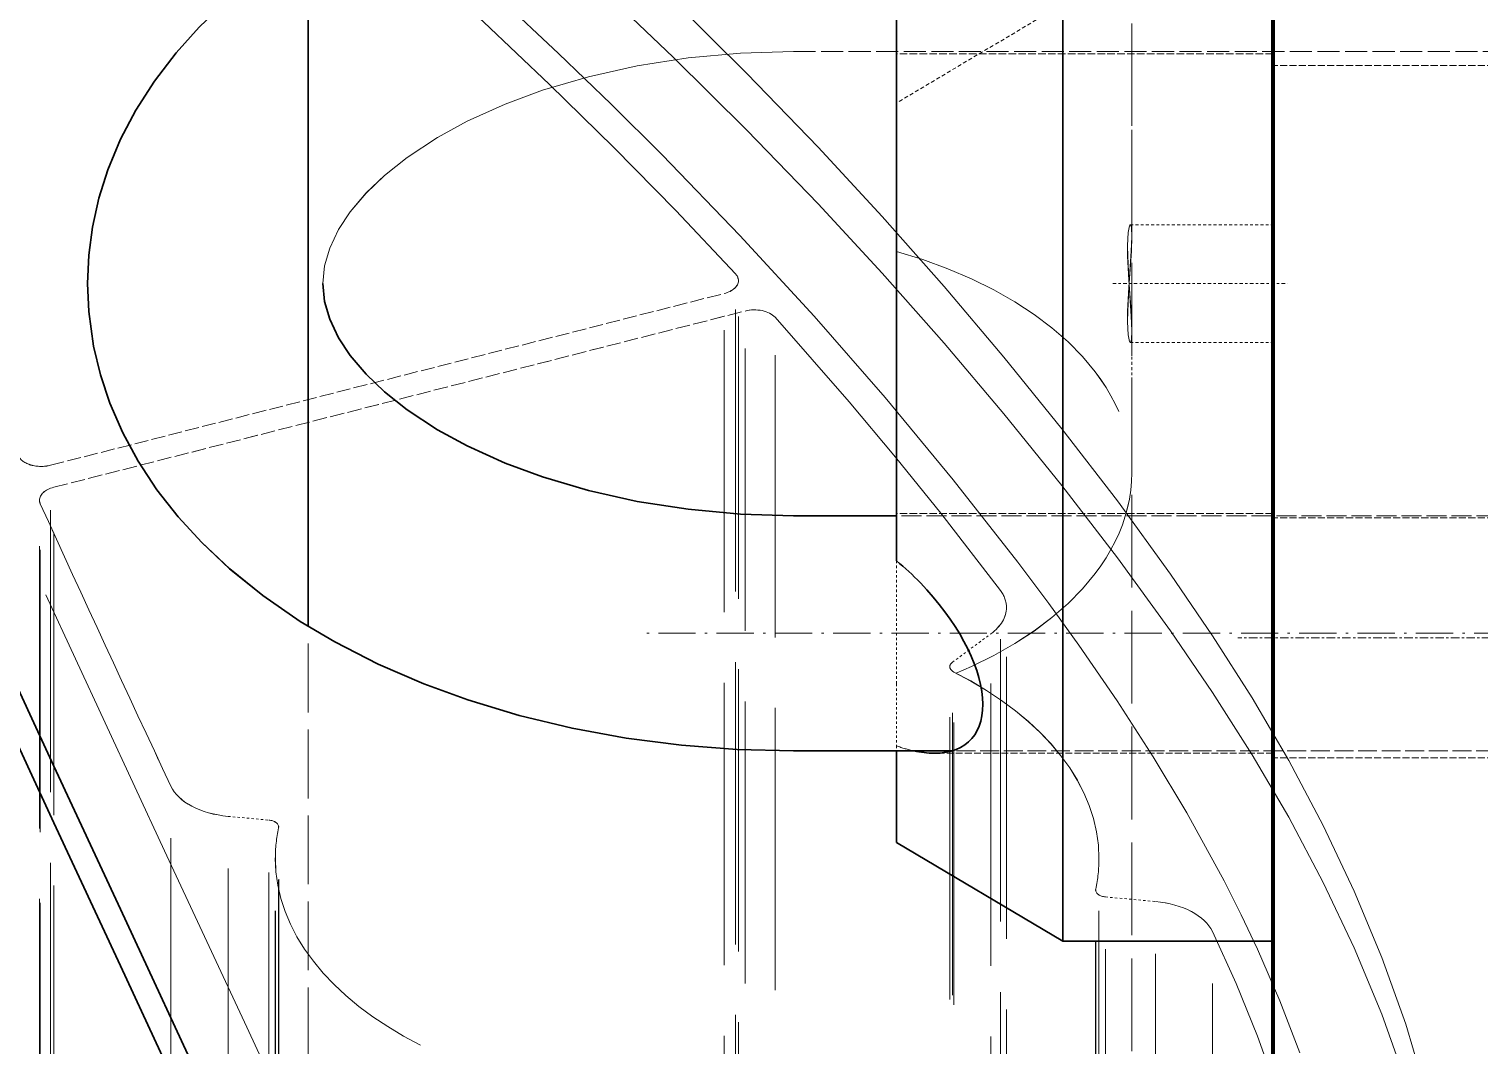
# Model space of a CAD drawing. Header units: millimetres. Extents: x 12184 to 41592, y 8990 to 29785.
# Drawn here: x 22248.1 to 22309.7, y 17175 to 17218.2 of the extents above; entities that cross this region are included whole.
import ezdxf

# ---------------------------------------------------------------- set-up
doc = ezdxf.new("R2010")
doc.units = ezdxf.units.MM
doc.linetypes.add('DASHDOT', pattern=[18.5, 12, -3, 0.5, -3])
doc.linetypes.add('DASHED', pattern=[15, 12, -3])

# ---------------------------------------------------------------- blocks, each defined once
blk = doc.blocks.new('A$C55E021B5')
at = {"color": 7, "lineweight": 35, "ltscale": 0.2}
blk.add_line((1193.701, 1051.53), (1193.701, 931.53), dxfattribs=at)
at = {"color": 7, "lineweight": 140, "ltscale": 0.2}
blk.add_line((1193.701, 1051.53), (1193.701, 931.53), dxfattribs=at)
at = {"color": 7, "linetype": 'DASHED', "lineweight": 13, "ltscale": 0.075057}
blk.add_line((1209.701, 1017.217), (1209.701, 972.183), dxfattribs=at)
at = {"color": 7, "linetype": 'DASHED', "lineweight": 13, "ltscale": 0.060293}
blk.add_line((1199.701, 1009.003), (1199.701, 972.827), dxfattribs=at)
at = {"color": 7, "linetype": 'DASHED', "lineweight": 13, "ltscale": 0.328569}
blk.add_line((1199.701, 810.038), (1199.701, 1007.179), dxfattribs=at)
at = {"color": 7, "lineweight": 35, "ltscale": 0.073831}
blk.add_line((1209.701, 1003.333), (1209.701, 959.035), dxfattribs=at)
at = {"color": 7, "lineweight": 35, "ltscale": 0.072446}
blk.add_line((1234.701, 956.242), (1234.701, 999.709), dxfattribs=at)
at = {"color": 7, "linetype": 'DASHED', "lineweight": 13, "ltscale": 0.076881}
blk.add_line((1193.701, 988.983), (1193.701, 942.854), dxfattribs=at)
at = {"color": 7, "lineweight": 35, "ltscale": 0.076881}
blk.add_line((1202.63, 988.983), (1202.63, 942.854), dxfattribs=at)
at = {"color": 7, "linetype": 'DASHED', "lineweight": 13, "ltscale": 0.013712}
blk.add_line((1202.63, 982.703), (1209.701, 978.498), dxfattribs=at)
at = {"color": 7, "linetype": 'DASHED', "lineweight": 13, "ltscale": 0.07813}
blk.add_line((1214.079, 980.687), (1167.201, 980.687), dxfattribs=at)
at = {"color": 7, "linetype": 'DASHED', "lineweight": 13, "ltscale": 0.026667}
for p, q in [((1193.701, 980.587), (1209.701, 980.587)), ((1193.701, 961.049), (1209.701, 961.049))]:
    blk.add_line(p, q, dxfattribs=at)
at = {"color": 7, "linetype": 'DASHED', "lineweight": 13, "ltscale": 0.025}
for p, q in [((1178.701, 980.084), (1193.701, 980.084)), ((1178.701, 960.858), (1193.701, 960.858)), ((1178.701, 950.658), (1193.701, 950.658))]:
    blk.add_line(p, q, dxfattribs=at)
at = {"color": 7, "linetype": 'DASHED', "lineweight": 13, "ltscale": 0.010106}
for p, q in [((1199.764, 973.318), (1193.701, 973.318)), ((1199.764, 968.318), (1193.701, 968.318))]:
    blk.add_line(p, q, dxfattribs=at)
at = {"color": 7, "linetype": 'DASHED', "lineweight": 13}
for p, q in [((1216.541, 312.721), (1216.541, 971.23)), ((1216.417, 312.418), (1216.417, 970.944)), ((1217.023, 311.841), (1217.023, 970.397)), ((1214.86, 310.775), (1214.86, 969.387)), ((1216.136, 311.056), (1216.136, 969.653)), ((1245.651, 304.191), (1245.651, 963.093)), ((1245.514, 303.22), (1245.514, 962.157)), ((1246.085, 302.492), (1246.085, 961.455)), ((1246.12, 302.653), (1246.12, 961.611)), ((1205.286, 298.696), (1205.286, 957.772)), ((1205.027, 297.952), (1205.027, 957.047)), ((1205.688, 296.808), (1205.688, 955.929)), ((1207.327, 295.57), (1207.327, 954.716)), ((1207.437, 295.38), (1207.437, 954.53)), ((1207.261, 295.15), (1207.261, 954.303)), ((1240.537, 290.236), (1240.537, 949.451)), ((1235.955, 288.49), (1235.955, 947.714)), ((1236.379, 288.785), (1236.379, 948.008)), ((1238.105, 288.944), (1238.105, 948.166)), ((1235.959, 288.453), (1235.959, 947.677)), ((1201.096, 287.148), (1201.096, 946.373)), ((1236.097, 287.148), (1236.097, 946.374)), ((1200.814, 285.518), (1200.814, 944.74)), ((1201.234, 285.847), (1201.234, 945.071)), ((1201.238, 285.81), (1201.238, 945.034)), ((1198.701, 285.324), (1198.701, 944.546)), ((1196.273, 284.056), (1196.273, 943.269)), ((1229.933, 279.293), (1229.933, 938.444))]:
    blk.add_line(p, q, dxfattribs=at)
at = {"color": 7, "linetype": 'DASHDOT', "lineweight": 13, "ltscale": 0.012384}
blk.add_line((1200.512, 970.818), (1193.082, 970.818), dxfattribs=at)
at = {"color": 7, "linetype": 'DASHED', "lineweight": 13, "ltscale": 0.049241}
blk.add_line((1245.651, 963.093), (1217.023, 970.397), dxfattribs=at)
at = {"color": 7, "linetype": 'DASHED', "lineweight": 13, "ltscale": 0.050532}
blk.add_line((1245.514, 962.157), (1216.136, 969.653), dxfattribs=at)
at = {"color": 7, "linetype": 'DASHED', "lineweight": 13, "ltscale": 0.010049}
blk.add_line((1199.701, 968.808), (1199.701, 962.779), dxfattribs=at)
at = {"color": 7, "linetype": 'DASHED', "lineweight": 13, "ltscale": 0.070834}
blk.add_line((1167.201, 960.949), (1209.701, 960.949), dxfattribs=at)
at = {"color": 7, "lineweight": 35, "ltscale": 0.007297}
blk.add_line((1209.701, 960.949), (1214.079, 960.949), dxfattribs=at)
at = {"color": 7, "linetype": 'DASHED', "lineweight": 13, "ltscale": 0.008716}
blk.add_line((1209.701, 959.035), (1209.701, 953.805), dxfattribs=at)
at = {"color": 7, "linetype": 'DASHDOT', "lineweight": 13, "ltscale": 0.132001}
blk.add_line((1141.479, 955.949), (1220.68, 955.949), dxfattribs=at)
at = {"color": 7, "linetype": 'DASHDOT', "lineweight": 13, "ltscale": 0.03}
blk.add_line((1177.201, 955.758), (1195.201, 955.758), dxfattribs=at)
at = {"color": 7, "linetype": 'DASHED', "lineweight": 13, "ltscale": 0.003398}
blk.add_line((1207.327, 954.716), (1205.688, 955.929), dxfattribs=at)
at = {"color": 7, "linetype": 'DASHED', "lineweight": 13, "ltscale": 0.243674}
blk.add_line((1234.701, 810.037), (1234.701, 956.242), dxfattribs=at)
at = {"color": 7, "linetype": 'DASHED', "lineweight": 13, "ltscale": 0.004403}
blk.add_line((1209.701, 953.805), (1209.701, 951.163), dxfattribs=at)
at = {"color": 7, "linetype": 'DASHED', "lineweight": 13, "ltscale": 0.066912}
blk.add_line((1167.201, 950.949), (1207.348, 950.949), dxfattribs=at)
at = {"color": 7, "linetype": 'DASHED', "lineweight": 13, "ltscale": 0.023994}
blk.add_line((1193.701, 950.849), (1208.097, 950.849), dxfattribs=at)
at = {"color": 7, "lineweight": 35, "ltscale": 0.011218}
blk.add_line((1207.348, 950.949), (1214.079, 950.949), dxfattribs=at)
at = {"color": 7, "linetype": 'DASHED', "lineweight": 13, "ltscale": 0.000357056}
blk.add_line((1209.701, 951.163), (1209.701, 950.949), dxfattribs=at)
at = {"color": 7, "lineweight": 35, "ltscale": 0.006482}
blk.add_line((1209.701, 950.949), (1209.701, 947.06), dxfattribs=at)
at = {"color": 7, "linetype": 'DASHED', "lineweight": 13, "ltscale": 0.00289}
blk.add_line((1238.105, 948.166), (1236.379, 948.008), dxfattribs=at)
at = {"color": 7, "lineweight": 35, "ltscale": 0.013712}
blk.add_line((1209.701, 947.06), (1202.63, 942.854), dxfattribs=at)
at = {"color": 7, "linetype": 'DASHED', "lineweight": 13, "ltscale": 0.003537}
blk.add_line((1200.814, 944.74), (1198.701, 944.546), dxfattribs=at)
at = {"color": 7, "lineweight": 35, "ltscale": 0.014882}
blk.add_line((1193.701, 942.854), (1202.63, 942.854), dxfattribs=at)
at = {"color": 7, "linetype": 'DASHED', "lineweight": 13}
for points in [[(1221.954, 983.081), (1219.193, 980.446), (1216.056, 977.34), (1213.031, 974.208), (1210.304, 971.256), (1207.674, 968.281), (1205.138, 965.283), (1202.67, 962.232), (1200.308, 959.165), (1198.051, 956.057), (1196.268, 953.435), (1194.588, 950.788), (1193.033, 948.127), (1191.567, 945.359), (1190.247, 942.57), (1189.078, 939.755), (1188.063, 936.913)], [(1226.625, 983.015), (1224.057, 980.601), (1221.829, 978.448), (1219.656, 976.287), (1216.354, 972.868), (1213.199, 969.431), (1210.183, 965.97), (1207.295, 962.479), (1204.549, 958.975), (1203.231, 957.212), (1201.956, 955.442), (1200.328, 953.074), (1198.794, 950.699), (1197.363, 948.317), (1195.781, 945.426), (1195.052, 943.975), (1194.366, 942.519), (1193.415, 940.322), (1192.559, 938.107)], [(1234.227, 932.533), (1237.306, 939.199), (1240.805, 946.698), (1247.754, 961.706)], [(1292.613, 1028.381), (1287.605, 1025.668), (1283.199, 1023.189), (1278.867, 1020.664), (1274.607, 1018.095), (1270.42, 1015.483), (1266.306, 1012.83), (1262.267, 1010.137), (1258.311, 1007.403), (1254.442, 1004.627), (1250.189, 1001.442), (1246.045, 998.201), (1241.994, 994.9), (1238.01, 991.538), (1232.572, 986.788), (1229.893, 984.375), (1227.253, 981.942), (1224.445, 979.281), (1221.717, 976.606), (1219.082, 973.923), (1216.541, 971.23)], [(1234.7, 996.846), (1230.806, 993.492), (1227.769, 990.812), (1224.773, 988.107), (1221.954, 985.493), (1219.193, 982.857), (1216.056, 979.751), (1213.031, 976.619), (1210.304, 973.668), (1207.674, 970.693), (1205.138, 967.695), (1202.67, 964.643), (1200.308, 961.577), (1198.051, 958.469), (1196.268, 955.846), (1194.588, 953.199), (1193.033, 950.538), (1191.567, 947.771), (1190.247, 944.981), (1189.078, 942.167), (1188.063, 939.325), (1187.202, 936.453)], [(1234.079, 970.818), (1234.006, 971.572), (1233.787, 972.329), (1233.41, 973.118), (1232.911, 973.875), (1232.238, 974.67), (1231.457, 975.419), (1230.492, 976.186), (1229.201, 977.034), (1227.946, 977.72), (1226.335, 978.449), (1224.746, 979.037), (1222.789, 979.615), (1220.715, 980.077), (1218.552, 980.413), (1216.331, 980.618), (1214.079, 980.687)], [(1199.764, 973.318), (1199.768, 973.317), (1199.774, 973.313), (1199.781, 973.306), (1199.796, 973.279), (1199.851, 972.99), (1199.88, 972.44), (1199.877, 971.985), (1199.828, 970.98), (1199.722, 969.437), (1199.701, 968.808)], [(1199.701, 972.827), (1199.72, 973.2), (1199.742, 973.294)], [(1199.764, 968.318), (1199.768, 968.318), (1199.774, 968.322), (1199.781, 968.33), (1199.796, 968.356), (1199.851, 968.646), (1199.88, 969.196), (1199.877, 969.651), (1199.828, 970.655), (1199.722, 972.199), (1199.701, 972.827)], [(1214.86, 969.387), (1211.716, 965.796), (1209.739, 963.434), (1207.819, 961.057), (1205.286, 957.772)], [(1199.701, 968.808), (1199.72, 968.435), (1199.742, 968.341)], [(1196.273, 943.269), (1195.268, 941.054), (1194.362, 938.822), (1193.554, 936.569), (1192.846, 934.29), (1192.4, 932.639), (1192.012, 930.974)]]:
    blk.add_lwpolyline(points, dxfattribs=at)
at = {"color": 7, "lineweight": 35}
for points in [[(1238.921, 936.117), (1242.671, 944.224), (1245.515, 950.299), (1252.534, 965.513)], [(1238.921, 933.706), (1242.671, 941.812), (1245.515, 947.887), (1252.534, 963.102)], [(1244.079, 970.818), (1244.026, 972.03), (1243.871, 973.211), (1243.598, 974.447), (1243.217, 975.66), (1242.678, 976.954), (1242.027, 978.193), (1241.236, 979.427), (1240.317, 980.626), (1239.328, 981.725), (1238.127, 982.87), (1236.684, 984.044), (1235.059, 985.169), (1234.701, 985.394)], [(1234.079, 970.818), (1234.006, 970.063), (1233.787, 969.306), (1233.41, 968.517), (1232.911, 967.76), (1232.238, 966.966), (1231.457, 966.217), (1230.492, 965.449), (1229.201, 964.601), (1227.946, 963.916), (1226.335, 963.187), (1224.746, 962.599), (1222.789, 962.021), (1220.715, 961.559), (1218.552, 961.222), (1216.331, 961.017), (1214.079, 960.949)], [(1244.079, 970.818), (1244.028, 969.628), (1243.821, 968.154), (1243.531, 966.945), (1243.127, 965.735), (1242.579, 964.476), (1241.928, 963.274), (1241.127, 962.055), (1240.221, 960.896), (1239.225, 959.805), (1238.038, 958.687), (1236.634, 957.553), (1235.036, 956.451), (1233.572, 955.581), (1231.728, 954.637), (1229.781, 953.795), (1227.918, 953.115), (1225.735, 952.457), (1223.486, 951.915), (1221.182, 951.493), (1218.837, 951.191), (1216.465, 951.009), (1214.079, 950.949)]]:
    blk.add_lwpolyline(points, dxfattribs=at)
at = {"color": 7, "linetype": 'DASHED', "lineweight": 13}
for centre, radius, start, end in [((1199.774, 973.288), 0.0318, 107.50158, 168.30638), ((1199.774, 968.348), 0.0318, 191.69362, 252.49842), ((175.52, 1448.866), 1176.298, 334.876875, 335.520975), ((1207.697, 956.668), 5.858, 282.45237, 289.99957)]:
    blk.add_arc(centre, radius, start, end, dxfattribs=at)
at = {"color": 7, "lineweight": 35}
for centre, radius, start, end in [((1217.793, 949.288), 12.668, 129.70023, 135.97058), ((1208.06, 954.944), 4.095, 270.50942, 282.6961)]:
    blk.add_arc(centre, radius, start, end, dxfattribs=at)
at = {"color": 7, "linetype": 'DASHED', "lineweight": 13}
for centre, major_axis, start_param, end_param in [((1217.201, 962.779), (-17.5, 0), 5.1553, 6.283185), ((1217.418, 970.944), (1, 0), 2.638725, 3.141568), ((1217.418, 970.944), (1, 0), 3.141568, 4.307155), ((1215.742, 969.106), (1, 0), 1.165563, 2.65034), ((1246.045, 963.64), (1, 0), 4.307155, 6.018459), ((1217.201, 962.779), (-17.5, 0), 0, 1.127885), ((1245.12, 961.611), (1, 0), 6.283142, 7.448748), ((1245.12, 961.611), (1, 0), 6.018105, 6.283142), ((1208.027, 957.047), (3, 0), 2.72294, 3.141544), ((1208.027, 957.047), (3, 0), 3.141544, 3.818463), ((1206.937, 954.53), (0.5, 0), 5.417041, 6.283229), ((1206.937, 954.53), (0.5, 0), 0.000043, 0.67687), ((1218.597, 946.374), (17.5, 0), 2.275448, 3.14163), ((1237.648, 949.93), (3, 0), 4.865661, 6.01163), ((1236.455, 947.714), (0.5, 0), 1.724068, 3.141627), ((1236.455, 947.714), (0.5, 0), 3.141627, 3.267083), ((1218.597, 946.374), (17.5, 0), 0.000037, 0.12549), ((1218.597, 946.374), (17.5, 0), 3.14163, 3.267083), ((1218.597, 946.374), (17.5, 0), 5.417041, 6.283222), ((1200.738, 945.034), (0.5, 0), 4.865661, 6.28322), ((1200.738, 945.034), (0.5, 0), 0.000034, 0.12549), ((1199.159, 942.782), (3, 0), 1.724068, 2.865042)]:
    blk.add_ellipse(centre, major_axis=major_axis, ratio=0.594762, start_param=start_param, end_param=end_param, dxfattribs=at)
at = {"color": 7, "lineweight": 35}
blk.add_ellipse((1211.13, 955.949), major_axis=(4.554, 4.554), ratio=0.504089, start_param=1.603879, end_param=3.608556, dxfattribs=at)
blk = doc.blocks.new('1')
at = {"color": 7, "lineweight": 35, "ltscale": 0.2}
blk.add_line((22300.947, 17288.133), (22300.947, 17168.133), dxfattribs=at)
at = {"color": 7, "lineweight": 140, "ltscale": 0.2}
blk.add_line((22300.947, 17288.133), (22300.947, 17168.133), dxfattribs=at)
at = {"color": 7, "linetype": 'DASHED', "lineweight": 13, "ltscale": 0.075057}
blk.add_line((22284.946, 17253.821), (22284.946, 17208.786), dxfattribs=at)
at = {"color": 7, "linetype": 'DASHED', "lineweight": 13, "ltscale": 0.060293}
blk.add_line((22294.946, 17245.607), (22294.946, 17209.431), dxfattribs=at)
at = {"color": 7, "linetype": 'DASHED', "lineweight": 13, "ltscale": 0.328569}
blk.add_line((22294.946, 17046.641), (22294.946, 17243.782), dxfattribs=at)
at = {"color": 7, "lineweight": 35, "ltscale": 0.073831}
blk.add_line((22284.946, 17239.937), (22284.946, 17195.638), dxfattribs=at)
at = {"color": 7, "lineweight": 35, "ltscale": 0.072446}
blk.add_line((22259.947, 17192.845), (22259.947, 17236.313), dxfattribs=at)
at = {"color": 7, "lineweight": 35, "ltscale": 0.076881}
blk.add_line((22292.017, 17225.586), (22292.017, 17179.458), dxfattribs=at)
at = {"color": 7, "linetype": 'DASHED', "lineweight": 13, "ltscale": 0.076881}
blk.add_line((22300.947, 17225.586), (22300.947, 17179.458), dxfattribs=at)
at = {"color": 7, "linetype": 'DASHED', "lineweight": 13, "ltscale": 0.013712}
blk.add_line((22292.017, 17219.307), (22284.946, 17215.101), dxfattribs=at)
at = {"color": 7, "linetype": 'DASHED', "lineweight": 13, "ltscale": 0.07813}
blk.add_line((22280.568, 17217.29), (22327.446, 17217.29), dxfattribs=at)
at = {"color": 7, "linetype": 'DASHED', "lineweight": 13, "ltscale": 0.026667}
for p, q in [((22300.947, 17217.19), (22284.946, 17217.19)), ((22300.947, 17197.652), (22284.946, 17197.652))]:
    blk.add_line(p, q, dxfattribs=at)
at = {"color": 7, "linetype": 'DASHED', "lineweight": 13, "ltscale": 0.025}
for p, q in [((22315.947, 17216.688), (22300.947, 17216.688)), ((22315.947, 17197.461), (22300.947, 17197.461)), ((22315.947, 17187.261), (22300.947, 17187.261))]:
    blk.add_line(p, q, dxfattribs=at)
at = {"color": 7, "linetype": 'DASHED', "lineweight": 13, "ltscale": 0.010106}
for p, q in [((22294.883, 17209.921), (22300.947, 17209.921)), ((22294.883, 17204.921), (22300.947, 17204.921))]:
    blk.add_line(p, q, dxfattribs=at)
at = {"color": 7, "linetype": 'DASHED', "lineweight": 13}
for p, q in [((22278.106, 16549.325), (22278.106, 17207.834)), ((22278.23, 16549.022), (22278.23, 17207.547)), ((22277.624, 16548.445), (22277.624, 17207.001)), ((22278.512, 16547.659), (22278.512, 17206.257)), ((22279.787, 16547.379), (22279.787, 17205.99)), ((22248.996, 16540.795), (22248.996, 17199.697)), ((22249.134, 16539.823), (22249.134, 17198.761)), ((22248.528, 16539.257), (22248.528, 17198.214)), ((22248.563, 16539.096), (22248.563, 17198.059)), ((22289.361, 16535.3), (22289.361, 17194.375)), ((22289.621, 16534.556), (22289.621, 17193.65)), ((22288.96, 16533.412), (22288.96, 17192.533)), ((22287.321, 16532.174), (22287.321, 17191.32)), ((22287.21, 16531.984), (22287.21, 17191.133)), ((22287.387, 16531.753), (22287.387, 17190.907)), ((22254.11, 16526.84), (22254.11, 17186.055)), ((22256.542, 16525.548), (22256.542, 17184.77)), ((22258.269, 16525.388), (22258.269, 17184.611)), ((22258.688, 16525.056), (22258.688, 17184.28)), ((22258.692, 16525.094), (22258.692, 17184.317)), ((22258.551, 16523.752), (22258.551, 17182.978)), ((22293.551, 16523.751), (22293.551, 17182.977)), ((22293.409, 16522.414), (22293.409, 17181.638)), ((22293.413, 16522.451), (22293.413, 17181.675)), ((22293.833, 16522.121), (22293.833, 17181.344)), ((22295.946, 16521.928), (22295.946, 17181.149)), ((22298.374, 16520.659), (22298.374, 17179.873)), ((22264.715, 16515.897), (22264.715, 17175.048))]:
    blk.add_line(p, q, dxfattribs=at)
at = {"color": 7, "linetype": 'DASHDOT', "lineweight": 13, "ltscale": 0.012384}
blk.add_line((22294.135, 17207.422), (22301.565, 17207.422), dxfattribs=at)
at = {"color": 7, "linetype": 'DASHED', "lineweight": 13, "ltscale": 0.049241}
blk.add_line((22248.996, 17199.697), (22277.624, 17207.001), dxfattribs=at)
at = {"color": 7, "linetype": 'DASHED', "lineweight": 13, "ltscale": 0.050532}
blk.add_line((22249.134, 17198.761), (22278.512, 17206.257), dxfattribs=at)
at = {"color": 7, "linetype": 'DASHED', "lineweight": 13, "ltscale": 0.010049}
blk.add_line((22294.946, 17205.412), (22294.946, 17199.382), dxfattribs=at)
at = {"color": 7, "lineweight": 35, "ltscale": 0.007297}
blk.add_line((22284.946, 17197.552), (22280.568, 17197.552), dxfattribs=at)
at = {"color": 7, "linetype": 'DASHED', "lineweight": 13, "ltscale": 0.070834}
blk.add_line((22327.446, 17197.552), (22284.946, 17197.552), dxfattribs=at)
at = {"color": 7, "linetype": 'DASHED', "lineweight": 13, "ltscale": 0.008716}
blk.add_line((22284.946, 17195.638), (22284.946, 17190.409), dxfattribs=at)
at = {"color": 7, "linetype": 'DASHED', "lineweight": 13, "ltscale": 0.243674}
blk.add_line((22259.947, 17046.641), (22259.947, 17192.845), dxfattribs=at)
at = {"color": 7, "linetype": 'DASHDOT', "lineweight": 13, "ltscale": 0.132001}
blk.add_line((22353.168, 17192.552), (22273.968, 17192.552), dxfattribs=at)
at = {"color": 7, "linetype": 'DASHED', "lineweight": 13, "ltscale": 0.003398}
blk.add_line((22287.321, 17191.32), (22288.96, 17192.533), dxfattribs=at)
at = {"color": 7, "linetype": 'DASHDOT', "lineweight": 13, "ltscale": 0.03}
blk.add_line((22317.446, 17192.361), (22299.446, 17192.361), dxfattribs=at)
at = {"color": 7, "linetype": 'DASHED', "lineweight": 13, "ltscale": 0.004403}
blk.add_line((22284.946, 17190.409), (22284.946, 17187.767), dxfattribs=at)
at = {"color": 7, "linetype": 'DASHED', "lineweight": 13, "ltscale": 0.000357056}
blk.add_line((22284.946, 17187.767), (22284.946, 17187.553), dxfattribs=at)
at = {"color": 7, "lineweight": 35, "ltscale": 0.011218}
blk.add_line((22287.299, 17187.553), (22280.568, 17187.553), dxfattribs=at)
at = {"color": 7, "lineweight": 35, "ltscale": 0.006482}
blk.add_line((22284.946, 17187.553), (22284.946, 17183.664), dxfattribs=at)
at = {"color": 7, "linetype": 'DASHED', "lineweight": 13, "ltscale": 0.023994}
blk.add_line((22300.947, 17187.452), (22286.55, 17187.452), dxfattribs=at)
at = {"color": 7, "linetype": 'DASHED', "lineweight": 13, "ltscale": 0.066912}
blk.add_line((22327.446, 17187.553), (22287.299, 17187.553), dxfattribs=at)
at = {"color": 7, "linetype": 'DASHED', "lineweight": 13, "ltscale": 0.00289}
blk.add_line((22256.542, 17184.77), (22258.269, 17184.611), dxfattribs=at)
at = {"color": 7, "lineweight": 35, "ltscale": 0.013712}
blk.add_line((22284.946, 17183.664), (22292.017, 17179.458), dxfattribs=at)
at = {"color": 7, "linetype": 'DASHED', "lineweight": 13, "ltscale": 0.003537}
blk.add_line((22293.833, 17181.344), (22295.946, 17181.149), dxfattribs=at)
at = {"color": 7, "lineweight": 35, "ltscale": 0.014882}
blk.add_line((22300.947, 17179.458), (22292.017, 17179.458), dxfattribs=at)
at = {"color": 7, "linetype": 'DASHED', "lineweight": 13}
for points in [[(22272.693, 17219.685), (22275.454, 17217.049), (22278.591, 17213.943), (22281.617, 17210.811), (22284.343, 17207.86), (22286.973, 17204.885), (22289.51, 17201.887), (22291.978, 17198.835), (22294.339, 17195.769), (22296.596, 17192.66), (22298.38, 17190.038), (22300.059, 17187.391), (22301.614, 17184.73), (22303.08, 17181.963), (22304.4, 17179.173), (22305.569, 17176.359), (22306.585, 17173.517)], [(22268.023, 17219.618), (22270.59, 17217.204), (22272.818, 17215.051), (22274.992, 17212.89), (22278.294, 17209.472), (22281.448, 17206.035), (22284.465, 17202.574), (22287.352, 17199.083), (22290.098, 17195.578), (22291.416, 17193.815), (22292.692, 17192.046), (22294.319, 17189.678), (22295.853, 17187.302), (22297.284, 17184.921), (22298.866, 17182.03), (22299.595, 17180.578), (22300.282, 17179.122), (22301.233, 17176.926), (22302.089, 17174.711)], [(22260.421, 17169.136), (22257.341, 17175.803), (22253.843, 17183.301), (22246.894, 17198.309)], [(22202.034, 17264.985), (22207.043, 17262.271), (22211.448, 17259.793), (22215.781, 17257.268), (22220.041, 17254.699), (22224.228, 17252.087), (22228.342, 17249.434), (22232.38, 17246.741), (22236.337, 17244.006), (22240.205, 17241.23), (22244.458, 17238.046), (22248.602, 17234.805), (22252.653, 17231.504), (22256.637, 17228.142), (22262.075, 17223.392), (22264.755, 17220.979), (22267.395, 17218.546), (22270.202, 17215.884), (22272.931, 17213.209), (22275.565, 17210.527), (22278.106, 17207.834)], [(22259.947, 17233.45), (22263.841, 17230.095), (22266.878, 17227.416), (22269.874, 17224.711), (22272.693, 17222.097), (22275.454, 17219.461), (22278.591, 17216.355), (22281.617, 17213.223), (22284.343, 17210.271), (22286.973, 17207.297), (22289.51, 17204.299), (22291.978, 17201.247), (22294.339, 17198.181), (22296.596, 17195.072), (22298.38, 17192.45), (22300.059, 17189.803), (22301.614, 17187.142), (22303.08, 17184.375), (22304.4, 17181.585), (22305.569, 17178.77), (22306.585, 17175.928), (22307.446, 17173.057)], [(22260.568, 17207.422), (22260.642, 17208.176), (22260.861, 17208.933), (22261.237, 17209.722), (22261.737, 17210.479), (22262.409, 17211.273), (22263.191, 17212.022), (22264.155, 17212.79), (22265.446, 17213.638), (22266.702, 17214.323), (22268.313, 17215.052), (22269.901, 17215.64), (22271.859, 17216.218), (22273.933, 17216.68), (22276.095, 17217.017), (22278.317, 17217.222), (22280.568, 17217.29)], [(22294.883, 17209.921), (22294.88, 17209.921), (22294.873, 17209.917), (22294.866, 17209.909), (22294.852, 17209.883), (22294.797, 17209.594), (22294.768, 17209.044), (22294.771, 17208.589), (22294.819, 17207.584), (22294.926, 17206.04), (22294.946, 17205.412)], [(22294.946, 17209.431), (22294.927, 17209.804), (22294.905, 17209.898)], [(22294.883, 17204.921), (22294.88, 17204.922), (22294.873, 17204.926), (22294.866, 17204.933), (22294.852, 17204.96), (22294.797, 17205.249), (22294.768, 17205.799), (22294.771, 17206.254), (22294.819, 17207.259), (22294.926, 17208.803), (22294.946, 17209.431)], [(22279.787, 17205.99), (22282.931, 17202.4), (22284.909, 17200.038), (22286.828, 17197.661), (22289.361, 17194.375)], [(22294.946, 17205.412), (22294.927, 17205.039), (22294.905, 17204.945)], [(22298.374, 17179.873), (22299.38, 17177.658), (22300.286, 17175.426), (22301.093, 17173.173), (22301.801, 17170.894), (22302.248, 17169.242), (22302.636, 17167.578)]]:
    blk.add_lwpolyline(points, dxfattribs=at)
at = {"color": 7, "lineweight": 35}
for points in [[(22255.726, 17172.721), (22251.977, 17180.828), (22249.133, 17186.903), (22242.113, 17202.117)], [(22255.726, 17170.309), (22251.977, 17178.416), (22249.133, 17184.491), (22242.113, 17199.705)], [(22250.568, 17207.422), (22250.621, 17208.634), (22250.776, 17209.815), (22251.049, 17211.05), (22251.431, 17212.263), (22251.969, 17213.558), (22252.62, 17214.797), (22253.411, 17216.031), (22254.331, 17217.229), (22255.32, 17218.328), (22256.521, 17219.473), (22257.963, 17220.648), (22259.588, 17221.773), (22259.947, 17221.998)], [(22250.568, 17207.422), (22250.62, 17206.231), (22250.826, 17204.757), (22251.116, 17203.549), (22251.52, 17202.338), (22252.068, 17201.079), (22252.72, 17199.877), (22253.52, 17198.659), (22254.426, 17197.5), (22255.423, 17196.409), (22256.61, 17195.291), (22258.014, 17194.157), (22259.611, 17193.055), (22261.075, 17192.184), (22262.92, 17191.24), (22264.867, 17190.398), (22266.729, 17189.719), (22268.912, 17189.06), (22271.162, 17188.519), (22273.466, 17188.097), (22275.81, 17187.795), (22278.182, 17187.613), (22280.568, 17187.553)], [(22260.568, 17207.422), (22260.642, 17206.667), (22260.861, 17205.91), (22261.237, 17205.121), (22261.737, 17204.364), (22262.409, 17203.569), (22263.191, 17202.821), (22264.155, 17202.053), (22265.446, 17201.205), (22266.702, 17200.52), (22268.313, 17199.791), (22269.901, 17199.203), (22271.859, 17198.624), (22273.933, 17198.162), (22276.095, 17197.826), (22278.317, 17197.621), (22280.568, 17197.552)]]:
    blk.add_lwpolyline(points, dxfattribs=at)
at = {"color": 7, "linetype": 'DASHED', "lineweight": 13}
for centre, radius, start, end in [((22294.873, 17209.891), 0.0318, 11.69362, 72.49842), ((22294.873, 17204.951), 0.0318, 287.50158, 348.30638), ((23319.127, 17685.469), 1176.298, 204.479025, 205.123125), ((22286.95, 17193.272), 5.858, 250.00043, 257.54763)]:
    blk.add_arc(centre, radius, start, end, dxfattribs=at)
at = {"color": 7, "lineweight": 35}
for centre, radius, start, end in [((22276.854, 17185.892), 12.668, 44.02942, 50.29977), ((22286.587, 17191.547), 4.095, 257.3039, 269.49058)]:
    blk.add_arc(centre, radius, start, end, dxfattribs=at)
at = {"color": 7, "linetype": 'DASHED', "lineweight": 13, "extrusion": (0, 0, -1)}
for centre, major_axis, start_param, end_param in [((22277.446, 17199.382), (17.5, 0), -1.127885, 0), ((22277.23, 17207.547), (-1, 0), 3.141568, 4.307155), ((22277.23, 17207.547), (1, 0), -0.502868, -0.000025), ((22278.906, 17205.71), (1, 0), 4.307155, 5.791932), ((22248.602, 17200.243), (-1, 0), 4.307155, 6.018459), ((22277.446, 17199.382), (-17.5, 0), 3.141593, 4.269478), ((22249.528, 17198.214), (-1, 0), -0.000043, 1.165563), ((22249.528, 17198.214), (1, 0), 2.876513, 3.141549), ((22286.621, 17193.65), (-3, 0), 2.72294, 3.141544), ((22286.621, 17193.65), (-3, 0), 3.141544, 3.818463), ((22287.71, 17191.133), (0.5, 0), 3.141636, 3.818463), ((22287.71, 17191.133), (-0.5, 0), -0.866145, 0.000043), ((22276.051, 17182.977), (17.5, 0), -0.866145, 0.000037), ((22257, 17186.533), (3, 0), 1.724068, 2.870037), ((22258.192, 17184.317), (0.5, 0), -1.417525, 0.000034), ((22276.051, 17182.977), (-17.5, 0), 0.000037, 0.12549), ((22258.192, 17184.317), (0.5, 0), 0.000034, 0.12549), ((22276.051, 17182.977), (17.5, 0), 2.275448, 3.14163), ((22276.051, 17182.977), (-17.5, 0), 3.14163, 3.267083), ((22293.909, 17181.638), (0.5, 0), 3.141627, 3.267083), ((22293.909, 17181.638), (-0.5, 0), -1.417525, 0.000034), ((22295.489, 17179.386), (3, 0), -1.417525, -0.27655)]:
    blk.add_ellipse(centre, major_axis=major_axis, ratio=0.594762, start_param=start_param, end_param=end_param, dxfattribs=at)
at = {"color": 7, "lineweight": 35, "extrusion": (0, 0, -1)}
blk.add_ellipse((22283.517, 17192.552), major_axis=(-4.554, 4.554), ratio=0.504089, start_param=1.603879, end_param=3.608556, dxfattribs=at)
at = {"xscale": -1}
blk.add_blockref('A$C55E021B5', (23494.647, 16236.604), dxfattribs=at)

msp = doc.modelspace()

# ---------------------------------------------------------------- block references
msp.add_blockref('1', (0, 0))

doc.saveas('drawing.dxf')
